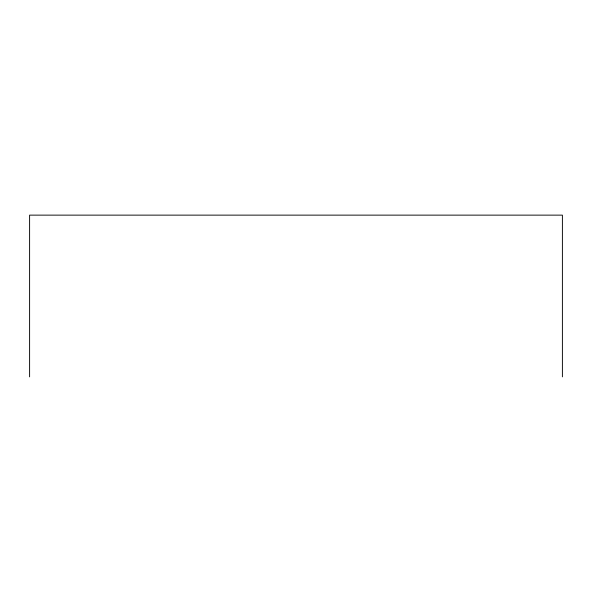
<?xml version="1.0" encoding="UTF-8"?>
<svg xmlns="http://www.w3.org/2000/svg" width="592" height="592" viewBox="0 0 592 592"><rect width="100%" height="100%" fill="white"/><g stroke="black" fill="none" stroke-linecap="round" stroke-linejoin="round"><path stroke-width="0.89" d="M562.4 376.867L562.4 215.133L29.6 215.133L29.6 376.867"/></g></svg>
